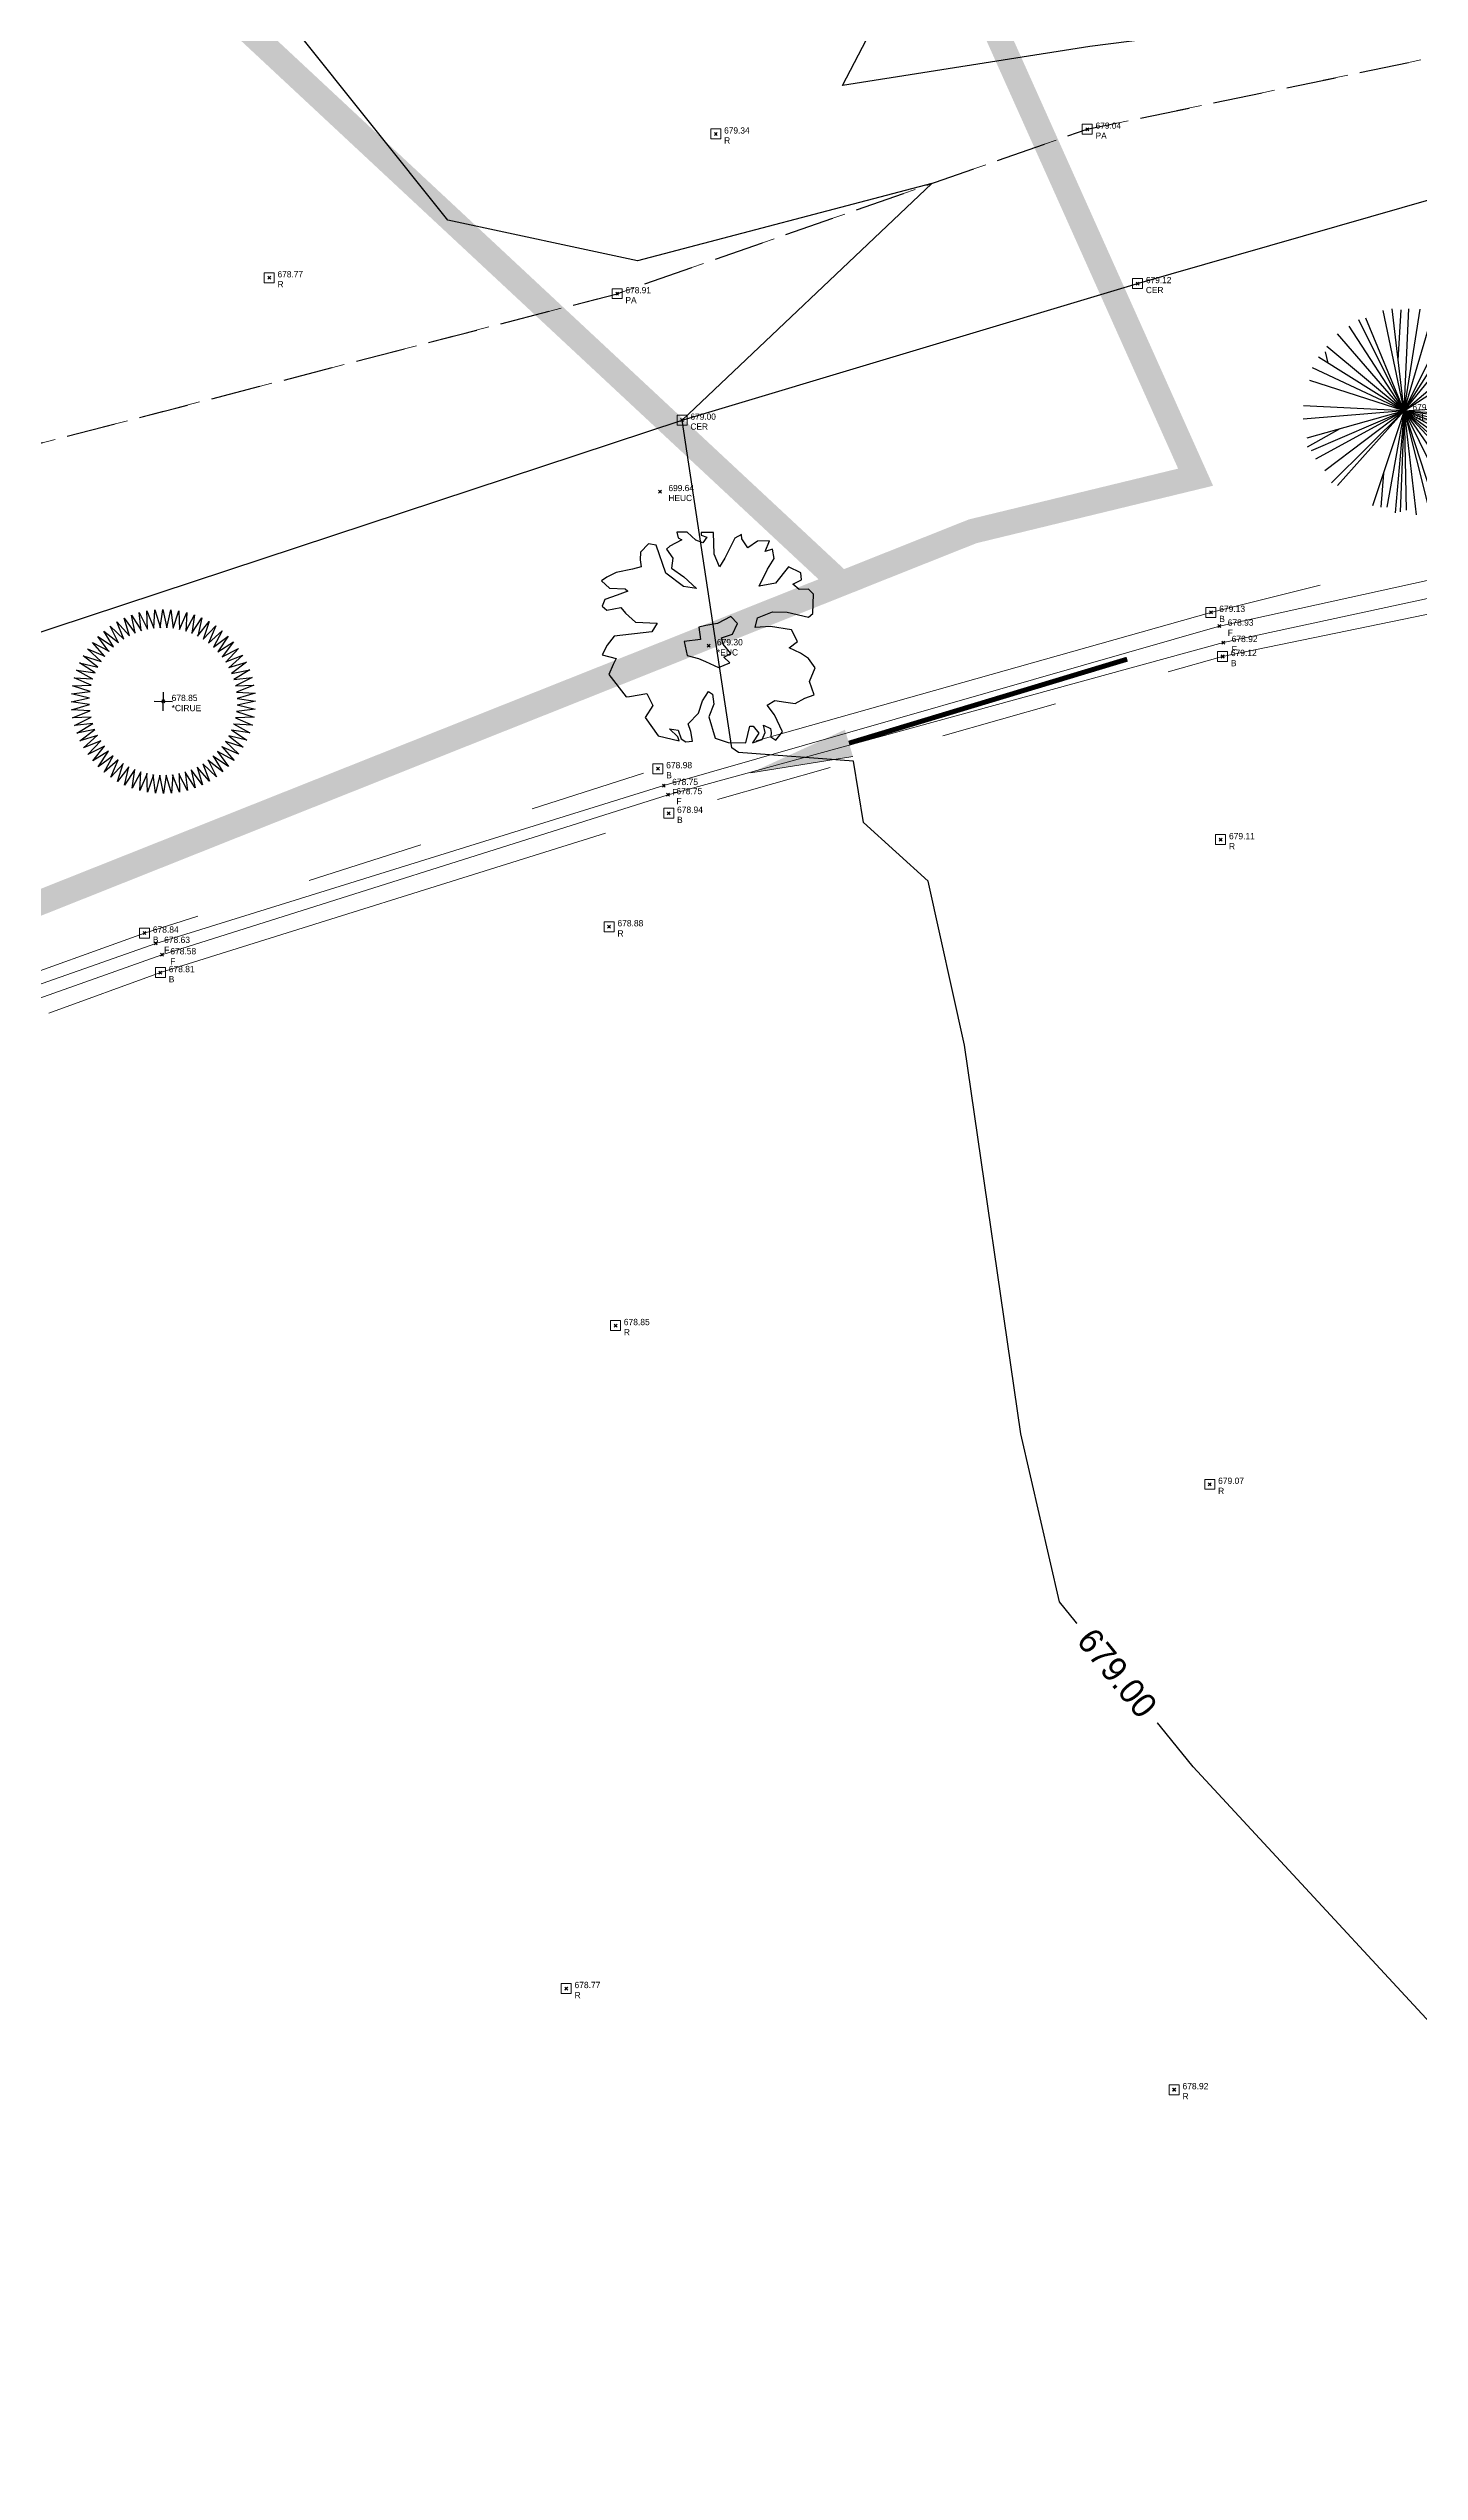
# Model space of a CAD drawing. Extents: x 350769 to 354978, y 6304672 to 6307963.
# Drawn here: x 352507.38 to 352534.91, y 6305718.19 to 6305766.86 of the extents above; entities that cross this region are included whole.
import ezdxf

# ---------------------------------------------------------------- set-up
doc = ezdxf.new("R2010")
doc.units = 0
doc.header["$PDMODE"] = 35
doc.header["$PDSIZE"] = 0.03
for name, pattern in [('CONTINUOS', [0]), ('DASHDOT', [1, 0.5, -0.25, 0, -0.25]), ('HIDDENX2', [0.75, 0.5, -0.25]), ('PHANTOM', [23.5, 11.75, -2.35, 2.35, -2.35, 2.35, -2.35])]:
    doc.linetypes.add(name, pattern=pattern)
doc.layers.get('0').update_dxf_attribs({"linetype": 'CONTINUOUS'})
doc.layers.get('Defpoints').update_dxf_attribs({"linetype": 'CONTINUOUS'})
for name, color, linetype in [('02_Geo ext_Acotamiento', 7, 'CONTINUOUS'), ('03_S2_Pav ext_Borde vereda', 7, 'CONTINUOUS'), ('1-ACOPIO', 252, 'HIDDENX2'), ('1-CANAL', 150, 'PHANTOM'), ('1-CERCO', 252, 'CERCO_LINE'), ('3-CANAL_FDO', 4, 'CONTINUOUS'), ('C-TINN', 5, 'CONTINUOUS'), ('C-TOPO-MINR', 8, 'CONTINUOUS'), ('V-NODE DIC 2005', 4, 'CONTINUOUS'), ('V-NODE-TEXT DIC 2005', 2, 'CONTINUOUS'), ('V-NODE-TEXT DIC 2012', 31, 'CONTINUOUS'), ('Z-ALAM', 253, 'CONTINUOUS'), ('Z-CIRUE', 253, 'CONTINUOUS'), ('Z-EUC', 253, 'CONTINUOUS')]:
    doc.layers.add(name, color=color, linetype=linetype)
doc.layers.add('0_ASD_LINEA OFICIAL', color=253, linetype='DASHDOT', lineweight=20)
doc.layers.add('0_ASD_TOPOGRAFIA_ELEMENTOS', color=9, linetype='CONTINUOS', lineweight=5, true_color=0xbdbdbd)
doc.styles.add('ROMANS', font='romans.shx', dxfattribs={"width": 0.65})
doc.linetypes.add('CERCO_LINE', pattern='A,0.5,-0.2,[" X ",STANDARD,S=0.1,R=0,X=-0.1,Y=-0.05],-0.25', length=0.95)
doc.dimstyles.new('Principal', dxfattribs={"dimscale": 0, "dimtxt": 2, "dimasz": 2, "dimexe": 1, "dimexo": 1, "dimtad": 1, "dimrnd": 0.05, "dimzin": 1, "dimtxsty": 'ROMANS', "dimcen": 2.5, "dimclrt": 2, "dimaunit": 2, "dimadec": 0, "dimazin": 0, "dimtfac": 1, "dimtmove": 0, "dimatfit": 3, "dimfxl": 1, "dimfxlon": 1, "dimarcsym": 0})

# ---------------------------------------------------------------- blocks, each defined once
blk = doc.blocks.new('ALAM')
at = {"layer": 'Z-ALAM'}
for p, q in [((0, 0), (-0.452, 2.009)), ((0, 0), (-0.271, 2.046)), ((-0.134, 1.015), (-0.089, 2.026)), ((0, 0), (0.062, 2.046)), ((0, 0), (0.289, 2.046)), ((0, 0), (0.545, 1.954)), ((0, 0), (-1.358, 1.521)), ((0, 0), (-1.131, 1.682)), ((0, 0), (-0.935, 1.81)), ((0, 0), (-0.799, 1.845)), ((0, 0), (0.877, 1.828)), ((0, 0), (1.073, 1.736)), ((0, 0), (1.254, 1.593)), ((0.856, 0.747), (1.376, 1.593)), ((0, 0), (-1.734, 1.048)), ((-1.54, 0.931), (-1.599, 1.157)), ((0, 0), (-1.569, 1.266)), ((0, 0), (1.556, 1.357)), ((0, 0), (1.723, 1.157)), ((0, 0), (-1.901, 0.577)), ((-1.901, 0.577), (-1.901, 0.577)), ((0, 0), (-1.855, 0.832)), ((0, 0), (-2.021, 0.07)), ((0, 0), (-2.021, -0.2)), ((0, 0), (-1.946, -0.582)), ((0, 0), (-1.855, -0.834)), ((0, 0), (-1.765, -0.998)), ((0, 0), (-1.569, -1.233)), ((0, 0), (-1.432, -1.468)), ((0, 0), (-1.313, -1.523)), ((0, 0), (-0.603, -1.922)), ((0, 0), (-0.316, -1.941)), ((0, 0), (-0.149, -2.05)), ((0, 0), (-0.044, -2.03)), ((0, 0), (2.055, 0.161)), ((0, 0), (2.039, -0.094)), ((0, 0), (2.01, -0.22)), ((0, 0), (1.919, -0.673)), ((0, 0), (1.843, -0.963)), ((0, 0), (1.692, -1.179)), ((0, 0), (0.274, -2.085)), ((0, 0), (0.076, -1.996)), ((0, 0), (0.937, -1.813)), ((0, 0), (1.195, -1.669)), ((0, 0), (1.481, -1.542)), ((0, 0), (0.666, -1.941)), ((0, 0), (1.618, -1.434)), ((0, 0), (2.13, -0.49)), ((0, 0), (0.53, -1.959)), ((-1.283, -0.383), (-1.932, -0.763)), ((1.244, -0.866), (1.572, -1.253)), ((-0.395, -1.26), (-0.436, -1.941))]:
    blk.add_line(p, q, dxfattribs=at)
blk = doc.blocks.new('CIRUE')
at = {"linetype": 'Continuous'}
for p, q in [((-1.09, 1.495), (-0.811, 1.242)), ((-0.918, 1.166), (-1.09, 1.495)), ((-0.956, 1.584), (-0.7, 1.308)), ((-0.813, 1.241), (-0.956, 1.584)), ((-0.814, 1.661), (-0.583, 1.364)), ((-0.701, 1.307), (-0.814, 1.661)), ((-0.666, 1.726), (-0.462, 1.41)), ((-0.585, 1.363), (-0.666, 1.726)), ((-0.513, 1.777), (-0.337, 1.445)), ((-0.464, 1.409), (-0.513, 1.777)), ((-0.357, 1.815), (-0.21, 1.469)), ((-0.339, 1.444), (-0.357, 1.815)), ((-0.212, 1.468), (-0.197, 1.84)), ((-0.197, 1.84), (-0.081, 1.481)), ((-0.083, 1.481), (-0.036, 1.85)), ((-0.036, 1.85), (0.048, 1.483)), ((0.046, 1.483), (0.125, 1.846)), ((0.125, 1.846), (0.177, 1.473)), ((0.175, 1.473), (0.286, 1.828)), ((0.286, 1.828), (0.305, 1.452)), ((0.303, 1.452), (0.444, 1.796)), ((0.428, 1.42), (0.599, 1.75)), ((0.444, 1.796), (0.43, 1.42)), ((0.551, 1.378), (0.749, 1.692)), ((0.599, 1.75), (0.552, 1.377)), ((0.669, 1.324), (0.894, 1.62)), ((0.749, 1.692), (0.67, 1.324)), ((0.781, 1.261), (1.032, 1.536)), ((0.894, 1.62), (0.783, 1.26)), ((1.032, 1.536), (0.89, 1.187)), ((-1.536, 1.032), (-1.187, 0.89)), ((-1.261, 0.781), (-1.536, 1.032)), ((-1.44, 1.162), (-1.105, 0.99)), ((-1.188, 0.888), (-1.44, 1.162)), ((-1.333, 1.283), (-1.015, 1.082)), ((-1.106, 0.989), (-1.333, 1.283)), ((-1.217, 1.394), (-0.916, 1.167)), ((-1.016, 1.081), (-1.217, 1.394)), ((0.888, 1.188), (1.162, 1.44)), ((0.989, 1.106), (1.283, 1.333)), ((1.162, 1.44), (0.99, 1.105)), ((1.081, 1.016), (1.394, 1.217)), ((1.283, 1.333), (1.082, 1.015)), ((1.166, 0.918), (1.495, 1.09)), ((1.394, 1.217), (1.167, 0.916)), ((1.495, 1.09), (1.242, 0.811)), ((-1.75, 0.599), (-1.377, 0.552)), ((-1.42, 0.428), (-1.75, 0.599)), ((-1.692, 0.749), (-1.324, 0.67)), ((-1.378, 0.551), (-1.692, 0.749)), ((-1.62, 0.894), (-1.26, 0.783)), ((-1.324, 0.669), (-1.62, 0.894)), ((1.241, 0.813), (1.584, 0.956)), ((1.307, 0.701), (1.661, 0.814)), ((1.584, 0.956), (1.308, 0.7)), ((1.363, 0.585), (1.726, 0.666)), ((1.661, 0.814), (1.364, 0.583)), ((1.409, 0.464), (1.777, 0.513)), ((1.726, 0.666), (1.41, 0.462)), ((1.777, 0.513), (1.445, 0.337)), ((-1.85, -0.036), (-1.483, 0.048)), ((-1.846, 0.125), (-1.473, 0.177)), ((-1.483, 0.046), (-1.846, 0.125)), ((-1.828, 0.286), (-1.452, 0.305)), ((-1.473, 0.175), (-1.828, 0.286)), ((-1.796, 0.444), (-1.42, 0.43)), ((-1.452, 0.303), (-1.796, 0.444)), ((-0.185, 0), (0.185, 0)), ((0, -0.185), (0, 0.185)), ((1.444, 0.339), (1.815, 0.357)), ((1.468, 0.212), (1.84, 0.197)), ((1.815, 0.357), (1.469, 0.21)), ((1.84, 0.197), (1.481, 0.081)), ((1.481, 0.083), (1.85, 0.036)), ((1.85, 0.036), (1.483, -0.048)), ((-1.481, -0.083), (-1.85, -0.036)), ((-1.84, -0.197), (-1.481, -0.081)), ((-1.468, -0.212), (-1.84, -0.197)), ((-1.815, -0.357), (-1.469, -0.21)), ((-1.444, -0.339), (-1.815, -0.357)), ((-1.777, -0.513), (-1.445, -0.337)), ((-1.409, -0.464), (-1.777, -0.513)), ((-1.726, -0.666), (-1.41, -0.462)), ((1.42, -0.428), (1.75, -0.599)), ((1.796, -0.444), (1.42, -0.43)), ((1.828, -0.286), (1.452, -0.305)), ((1.452, -0.303), (1.796, -0.444)), ((1.846, -0.125), (1.473, -0.177)), ((1.473, -0.175), (1.828, -0.286)), ((1.483, -0.046), (1.846, -0.125)), ((-1.364, -0.585), (-1.726, -0.666)), ((-1.661, -0.814), (-1.364, -0.583)), ((-1.307, -0.701), (-1.661, -0.814)), ((-1.584, -0.956), (-1.308, -0.7)), ((-1.241, -0.813), (-1.584, -0.956)), ((-1.495, -1.09), (-1.242, -0.811)), ((-1.166, -0.918), (-1.495, -1.09)), ((-1.394, -1.217), (-1.167, -0.916)), ((1.536, -1.032), (1.187, -0.89)), ((1.188, -0.888), (1.44, -1.162)), ((1.62, -0.894), (1.26, -0.783)), ((1.261, -0.781), (1.536, -1.032)), ((1.324, -0.669), (1.62, -0.894)), ((1.692, -0.749), (1.324, -0.67)), ((1.75, -0.599), (1.377, -0.552)), ((1.378, -0.551), (1.692, -0.749)), ((-1.081, -1.016), (-1.394, -1.217)), ((-1.283, -1.333), (-1.082, -1.015)), ((-0.989, -1.106), (-1.283, -1.333)), ((-1.162, -1.44), (-0.99, -1.105)), ((-0.888, -1.188), (-1.162, -1.44)), ((-1.032, -1.536), (-0.89, -1.187)), ((-0.781, -1.261), (-1.032, -1.536)), ((-0.894, -1.62), (-0.783, -1.26)), ((-0.669, -1.324), (-0.894, -1.62)), ((-0.749, -1.692), (-0.67, -1.324)), ((-0.551, -1.378), (-0.749, -1.692)), ((-0.599, -1.75), (-0.552, -1.377)), ((-0.428, -1.42), (-0.599, -1.75)), ((-0.444, -1.796), (-0.43, -1.42)), ((-0.303, -1.452), (-0.444, -1.796)), ((-0.286, -1.828), (-0.305, -1.452)), ((0.513, -1.777), (0.337, -1.445)), ((0.339, -1.444), (0.357, -1.815)), ((0.666, -1.726), (0.462, -1.41)), ((0.464, -1.409), (0.513, -1.777)), ((0.814, -1.661), (0.583, -1.364)), ((0.585, -1.364), (0.666, -1.726)), ((0.956, -1.584), (0.7, -1.308)), ((0.701, -1.307), (0.814, -1.661)), ((1.09, -1.495), (0.811, -1.242)), ((0.813, -1.241), (0.956, -1.584)), ((1.217, -1.394), (0.916, -1.167)), ((0.918, -1.166), (1.09, -1.495)), ((1.333, -1.283), (1.015, -1.082)), ((1.016, -1.081), (1.217, -1.394)), ((1.44, -1.162), (1.105, -0.99)), ((1.106, -0.989), (1.333, -1.283)), ((-0.175, -1.473), (-0.286, -1.828)), ((-0.125, -1.846), (-0.177, -1.473)), ((-0.046, -1.483), (-0.125, -1.846)), ((0.036, -1.85), (-0.048, -1.483)), ((0.083, -1.481), (0.036, -1.85)), ((0.197, -1.84), (0.081, -1.481)), ((0.212, -1.468), (0.197, -1.84)), ((0.357, -1.815), (0.21, -1.469))]:
    blk.add_line(p, q, dxfattribs=at)
blk = doc.blocks.new('EUC')
at = {"layer": 'Z-EUC', "color": 9, "true_color": 0xbdbdbd}
for p, q in [((-1.24, 2.032), (-1.394, 1.859)), ((-1.087, 2.006), (-1.24, 2.032)), ((-0.885, 1.444), (-1.087, 2.006)), ((-0.812, 1.989), (-0.877, 1.929)), ((-0.57, 2.119), (-0.812, 1.989)), ((-0.675, 2.274), (-0.643, 2.162)), ((-0.466, 2.274), (-0.675, 2.274)), ((-0.643, 2.162), (-0.57, 2.119)), ((-0.288, 2.119), (-0.466, 2.274)), ((-0.151, 2.067), (-0.288, 2.119)), ((0.059, 2.274), (-0.183, 2.274)), ((-0.183, 2.274), (-0.183, 2.223)), ((-0.183, 2.223), (-0.07, 2.179)), ((-0.07, 2.179), (-0.151, 2.067)), ((0.083, 1.842), (0.059, 2.274)), ((0.495, 2.171), (0.301, 1.764)), ((0.624, 2.248), (0.495, 2.171)), ((0.632, 2.162), (0.624, 2.248)), ((0.753, 1.98), (0.632, 2.162)), ((0.947, 2.119), (0.753, 1.98)), ((1.189, 2.127), (0.947, 2.119)), ((1.108, 1.911), (1.189, 2.127)), ((1.253, 1.963), (1.108, 1.911)), ((1.286, 1.773), (1.253, 1.963)), ((-1.555, 1.514), (-1.878, 1.444)), ((-1.377, 1.566), (-1.555, 1.514)), ((-1.394, 1.859), (-1.402, 1.704)), ((-1.402, 1.704), (-1.377, 1.566)), ((-0.877, 1.929), (-0.748, 1.747)), ((-0.748, 1.747), (-0.772, 1.548)), ((-0.772, 1.548), (-0.522, 1.375)), ((0.196, 1.591), (0.083, 1.842)), ((0.301, 1.764), (0.196, 1.591)), ((0.995, 1.211), (1.156, 1.557)), ((1.156, 1.557), (1.286, 1.773)), ((1.576, 1.609), (1.326, 1.28)), ((1.826, 1.496), (1.576, 1.609)), ((1.842, 1.358), (1.826, 1.496)), ((-2.063, 1.349), (-2.168, 1.271)), ((-2.168, 1.271), (-2.007, 1.125)), ((-1.853, 0.986), (-2.095, 0.9)), ((-1.878, 1.444), (-2.063, 1.349)), ((-2.007, 1.125), (-1.692, 1.116)), ((-1.636, 1.073), (-1.853, 0.986)), ((-1.692, 1.116), (-1.636, 1.073)), ((-0.522, 1.185), (-0.885, 1.444)), ((-0.522, 1.375), (-0.264, 1.15)), ((-0.264, 1.15), (-0.522, 1.185)), ((1.326, 1.28), (0.995, 1.211)), ((1.673, 1.263), (1.842, 1.358)), ((1.802, 1.159), (1.673, 1.263)), ((1.988, 1.168), (1.802, 1.159)), ((2.092, 1.073), (1.988, 1.168)), ((2.084, 0.683), (2.092, 1.073)), ((-2.095, 0.9), (-2.152, 0.761)), ((-2.152, 0.761), (-2.055, 0.683)), ((-2.055, 0.683), (-1.773, 0.744)), ((-1.773, 0.744), (-1.676, 0.632)), ((-1.676, 0.632), (-1.474, 0.45)), ((0.438, 0.597), (0.172, 0.45)), ((0.575, 0.459), (0.438, 0.597)), ((0.93, 0.381), (0.971, 0.58)), ((0.971, 0.58), (1.269, 0.701)), ((1.269, 0.701), (1.568, 0.701)), ((1.568, 0.701), (1.996, 0.606)), ((1.996, 0.606), (2.084, 0.683)), ((-1.902, 0.165), (-2.039, -0.017)), ((-1.143, 0.26), (-1.902, 0.165)), ((-1.474, 0.45), (-1.038, 0.441)), ((-1.038, 0.441), (-1.143, 0.26)), ((-0.167, 0.122), (-0.49, 0.078)), ((-0.49, 0.078), (-0.425, -0.198)), ((-0.062, 0.407), (-0.199, 0.372)), ((-0.199, 0.372), (-0.167, 0.122)), ((0.172, 0.45), (-0.062, 0.407)), ((0.253, 0.165), (0.479, 0.243)), ((0.293, 0.035), (0.253, 0.165)), ((0.446, -0.146), (0.293, 0.035)), ((0.479, 0.243), (0.575, 0.459)), ((1.237, 0.407), (0.93, 0.381)), ((1.657, 0.346), (1.237, 0.407)), ((1.616, -0.017), (1.786, 0.113)), ((1.786, 0.113), (1.657, 0.346)), ((-2.039, -0.017), (-2.136, -0.216)), ((-2.136, -0.216), (-1.853, -0.285)), ((-1.91, -0.406), (-1.991, -0.605)), ((-1.853, -0.285), (-1.91, -0.406)), ((-0.425, -0.198), (-0.199, -0.259)), ((-0.199, -0.259), (-0.054, -0.319)), ((-0.054, -0.319), (0.204, -0.432)), ((0.204, -0.432), (0.43, -0.337)), ((0.309, -0.224), (0.446, -0.146)), ((0.43, -0.337), (0.309, -0.224)), ((1.85, -0.121), (1.616, -0.017)), ((2.012, -0.224), (1.85, -0.121)), ((2.149, -0.406), (2.012, -0.224)), ((2.036, -0.683), (2.149, -0.406)), ((-1.991, -0.605), (-1.636, -1.054)), ((-0.102, -1.106), (0.011, -0.916)), ((0.011, -0.916), (0.091, -0.968)), ((0.091, -0.968), (0.124, -1.167)), ((1.947, -1.02), (2.133, -0.95)), ((2.133, -0.95), (2.036, -0.683)), ((-1.636, -1.054), (-1.571, -1.046)), ((-1.571, -1.046), (-1.224, -0.976)), ((-1.103, -1.218), (-1.248, -1.461)), ((-1.224, -0.976), (-1.103, -1.218)), ((-0.385, -1.573), (-0.183, -1.357)), ((-0.183, -1.357), (-0.102, -1.106)), ((0.124, -1.167), (0.027, -1.426)), ((0.027, -1.426), (0.164, -1.85)), ((1.197, -1.175), (1.35, -1.08)), ((1.342, -1.366), (1.197, -1.175)), ((1.511, -1.703), (1.342, -1.366)), ((1.35, -1.08), (1.568, -1.106)), ((1.568, -1.106), (1.754, -1.132)), ((1.754, -1.132), (1.947, -1.02)), ((-1.248, -1.461), (-0.982, -1.824)), ((-0.982, -1.824), (-0.562, -1.919)), ((-0.586, -1.841), (-0.756, -1.677)), ((-0.756, -1.677), (-0.586, -1.703)), ((-0.586, -1.703), (-0.522, -1.876)), ((-0.562, -1.919), (-0.586, -1.841)), ((-0.522, -1.876), (-0.425, -1.936)), ((-0.425, -1.936), (-0.296, -1.919)), ((-0.328, -1.729), (-0.385, -1.573)), ((-0.296, -1.919), (-0.328, -1.729)), ((0.164, -1.85), (0.422, -1.936)), ((0.422, -1.936), (0.777, -1.936)), ((0.777, -1.936), (0.85, -1.599)), ((0.85, -1.599), (0.922, -1.599)), ((1.035, -1.737), (0.914, -1.936)), ((0.914, -1.936), (1.108, -1.867)), ((0.922, -1.599), (1.035, -1.737)), ((1.108, -1.867), (1.165, -1.72)), ((1.165, -1.72), (1.124, -1.573)), ((1.124, -1.573), (1.269, -1.642)), ((1.269, -1.642), (1.286, -1.72)), ((1.286, -1.72), (1.278, -1.806)), ((1.278, -1.806), (1.382, -1.876)), ((1.382, -1.876), (1.511, -1.703))]:
    blk.add_line(p, q, dxfattribs=at)
blk = doc.blocks.new('*D1236')
at = {"layer": '02_Geo ext_Acotamiento', "color": 0, "lineweight": -2, "transparency": 16777216}
blk.add_line((352474.045, 6305972.496), (352473.119, 6305978.179), dxfattribs=at)
at = {"layer": '02_Geo ext_Acotamiento', "color": 0, "transparency": 16777216}
blk.add_solid([(352473.283, 6305978.206), (352472.954, 6305978.153), (352472.958, 6305979.166)], dxfattribs=at)
at = {"layer": 'Defpoints', "color": 0, "transparency": 16777216}
for p in [(352472.958, 6305979.166), (352596.042, 6305224.025)]:
    blk.add_point(p, dxfattribs=at)
at = {"layer": '02_Geo ext_Acotamiento', "color": 2, "transparency": 16777216, "insert": (352474.582, 6305974.845), "char_height": 1, "attachment_point": 5, "rotation": 279.2575, "style": 'ROMANS'}
blk.add_mtext('R765,10', dxfattribs=at)
blk = doc.blocks.new('A$C27410629')
at = {"layer": '0_ASD_LINEA OFICIAL', "ltscale": 8, "const_width": 0.5}
blk.add_lwpolyline([(329.815, 1226.935), (341.22, 1148.869), (238.195, 1105.634), (291.49, 983.299), (321.978, 995.446), (326.454, 996.533), (296.029, 1064.505), (308.046, 1069.695), (363.611, 1093.689), (361.431, 1107.626), (353.439, 1158.713), (341.91, 1227.807, -0.046618), (405.464, 1246.359), (405.095, 1249.329)], format="xyb", dxfattribs=at)
blk = doc.blocks.new('*U1327')
at = {"color": 0, "linetype": 'ByBlock', "lineweight": -2, "transparency": 16777216}
blk.add_point((0, 0), dxfattribs=at)
blk = doc.blocks.new('*U4068', base_point=(352509.359, 6305749.015))
at = {"layer": 'V-NODE-TEXT DIC 2005', "linetype": 'ByBlock', "char_height": 0.127}
for s, insert, attachment_point in [('678.84', (352509.526, 6305749.086), 4), ('B', (352509.526, 6305748.947), 1)]:
    blk.add_mtext(s, dxfattribs=dict(at, insert=insert, attachment_point=attachment_point))
blk = doc.blocks.new('*U4069', base_point=(352509.359, 6305749.015))
at = {"layer": 'V-NODE-TEXT DIC 2005', "color": 2, "lineweight": -2}
blk.add_blockref('*U4068', (352509.359, 6305749.015), dxfattribs=at)
blk = doc.blocks.new('*U4060', base_point=(352509.679, 6305748.222))
at = {"layer": 'V-NODE-TEXT DIC 2005', "linetype": 'ByBlock', "char_height": 0.127}
for s, insert, attachment_point in [('678.81', (352509.846, 6305748.293), 4), ('B', (352509.846, 6305748.154), 1)]:
    blk.add_mtext(s, dxfattribs=dict(at, insert=insert, attachment_point=attachment_point))
blk = doc.blocks.new('*U4061', base_point=(352509.679, 6305748.222))
at = {"layer": 'V-NODE-TEXT DIC 2005', "color": 2, "lineweight": -2}
blk.add_blockref('*U4060', (352509.679, 6305748.222), dxfattribs=at)
blk = doc.blocks.new('*U4056', base_point=(352519.667, 6305752.319))
at = {"layer": 'V-NODE-TEXT DIC 2005', "linetype": 'ByBlock', "char_height": 0.127}
for s, insert, attachment_point in [('678.98', (352519.834, 6305752.39), 4), ('B', (352519.834, 6305752.251), 1)]:
    blk.add_mtext(s, dxfattribs=dict(at, insert=insert, attachment_point=attachment_point))
blk = doc.blocks.new('*U4057', base_point=(352519.667, 6305752.319))
at = {"layer": 'V-NODE-TEXT DIC 2005', "color": 2, "lineweight": -2}
blk.add_blockref('*U4056', (352519.667, 6305752.319), dxfattribs=at)
blk = doc.blocks.new('*U4054', base_point=(352519.884, 6305751.423))
at = {"layer": 'V-NODE-TEXT DIC 2005', "linetype": 'ByBlock', "char_height": 0.127}
for s, insert, attachment_point in [('678.94', (352520.051, 6305751.494), 4), ('B', (352520.051, 6305751.355), 1)]:
    blk.add_mtext(s, dxfattribs=dict(at, insert=insert, attachment_point=attachment_point))
blk = doc.blocks.new('*U4055', base_point=(352519.884, 6305751.423))
at = {"layer": 'V-NODE-TEXT DIC 2005', "color": 2, "lineweight": -2}
blk.add_blockref('*U4054', (352519.884, 6305751.423), dxfattribs=at)
blk = doc.blocks.new('*U4036', base_point=(352530.77, 6305755.459))
at = {"layer": 'V-NODE-TEXT DIC 2005', "linetype": 'ByBlock', "char_height": 0.127}
for s, insert, attachment_point in [('679.13', (352530.937, 6305755.53), 4), ('B', (352530.937, 6305755.391), 1)]:
    blk.add_mtext(s, dxfattribs=dict(at, insert=insert, attachment_point=attachment_point))
blk = doc.blocks.new('*U4037', base_point=(352530.77, 6305755.459))
at = {"layer": 'V-NODE-TEXT DIC 2005', "color": 2, "lineweight": -2}
blk.add_blockref('*U4036', (352530.77, 6305755.459), dxfattribs=at)
blk = doc.blocks.new('*U4034', base_point=(352531.003, 6305754.573))
at = {"layer": 'V-NODE-TEXT DIC 2005', "linetype": 'ByBlock', "char_height": 0.127}
for s, insert, attachment_point in [('679.12', (352531.17, 6305754.644), 4), ('B', (352531.17, 6305754.505), 1)]:
    blk.add_mtext(s, dxfattribs=dict(at, insert=insert, attachment_point=attachment_point))
blk = doc.blocks.new('*U4035', base_point=(352531.003, 6305754.573))
at = {"layer": 'V-NODE-TEXT DIC 2005', "color": 2, "lineweight": -2}
blk.add_blockref('*U4034', (352531.003, 6305754.573), dxfattribs=at)
blk = doc.blocks.new('*U3816', base_point=(352530.94, 6305755.183))
at = {"layer": 'V-NODE-TEXT DIC 2005', "linetype": 'ByBlock', "char_height": 0.127}
for s, insert, attachment_point in [('678.93', (352531.107, 6305755.254), 4), ('F', (352531.107, 6305755.115), 1)]:
    blk.add_mtext(s, dxfattribs=dict(at, insert=insert, attachment_point=attachment_point))
blk = doc.blocks.new('*U3817', base_point=(352530.94, 6305755.183))
at = {"layer": 'V-NODE-TEXT DIC 2005', "color": 2, "lineweight": -2}
blk.add_blockref('*U3816', (352530.94, 6305755.183), dxfattribs=at)
blk = doc.blocks.new('*U3814', base_point=(352531.02, 6305754.854))
at = {"layer": 'V-NODE-TEXT DIC 2005', "linetype": 'ByBlock', "char_height": 0.127}
for s, insert, attachment_point in [('678.92', (352531.187, 6305754.925), 4), ('F', (352531.187, 6305754.786), 1)]:
    blk.add_mtext(s, dxfattribs=dict(at, insert=insert, attachment_point=attachment_point))
blk = doc.blocks.new('*U3815', base_point=(352531.02, 6305754.854))
at = {"layer": 'V-NODE-TEXT DIC 2005', "color": 2, "lineweight": -2}
blk.add_blockref('*U3814', (352531.02, 6305754.854), dxfattribs=at)
blk = doc.blocks.new('*U3802', base_point=(352519.786, 6305751.981))
at = {"layer": 'V-NODE-TEXT DIC 2005', "linetype": 'ByBlock', "char_height": 0.127}
for s, insert, attachment_point in [('678.75', (352519.953, 6305752.052), 4), ('F', (352519.953, 6305751.913), 1)]:
    blk.add_mtext(s, dxfattribs=dict(at, insert=insert, attachment_point=attachment_point))
blk = doc.blocks.new('*U3803', base_point=(352519.786, 6305751.981))
at = {"layer": 'V-NODE-TEXT DIC 2005', "color": 2, "lineweight": -2}
blk.add_blockref('*U3802', (352519.786, 6305751.981), dxfattribs=at)
blk = doc.blocks.new('*U3782', base_point=(352519.871, 6305751.797))
at = {"layer": 'V-NODE-TEXT DIC 2005', "linetype": 'ByBlock', "char_height": 0.127}
for s, insert, attachment_point in [('678.75', (352520.038, 6305751.868), 4), ('F', (352520.038, 6305751.729), 1)]:
    blk.add_mtext(s, dxfattribs=dict(at, insert=insert, attachment_point=attachment_point))
blk = doc.blocks.new('*U3783', base_point=(352519.871, 6305751.797))
at = {"layer": 'V-NODE-TEXT DIC 2005', "color": 2, "lineweight": -2}
blk.add_blockref('*U3782', (352519.871, 6305751.797), dxfattribs=at)
blk = doc.blocks.new('*U3772', base_point=(352509.586, 6305748.809))
at = {"layer": 'V-NODE-TEXT DIC 2005', "linetype": 'ByBlock', "char_height": 0.127}
for s, insert, attachment_point in [('678.63', (352509.753, 6305748.88), 4), ('F', (352509.753, 6305748.741), 1)]:
    blk.add_mtext(s, dxfattribs=dict(at, insert=insert, attachment_point=attachment_point))
blk = doc.blocks.new('*U3773', base_point=(352509.586, 6305748.809))
at = {"layer": 'V-NODE-TEXT DIC 2005', "color": 2, "lineweight": -2}
blk.add_blockref('*U3772', (352509.586, 6305748.809), dxfattribs=at)
blk = doc.blocks.new('*U3770', base_point=(352509.71, 6305748.58))
at = {"layer": 'V-NODE-TEXT DIC 2005', "linetype": 'ByBlock', "char_height": 0.127}
for s, insert, attachment_point in [('678.58', (352509.877, 6305748.651), 4), ('F', (352509.877, 6305748.512), 1)]:
    blk.add_mtext(s, dxfattribs=dict(at, insert=insert, attachment_point=attachment_point))
blk = doc.blocks.new('*U3771', base_point=(352509.71, 6305748.58))
at = {"layer": 'V-NODE-TEXT DIC 2005', "color": 2, "lineweight": -2}
blk.add_blockref('*U3770', (352509.71, 6305748.58), dxfattribs=at)
blk = doc.blocks.new('*U3142', base_point=(352517.827, 6305727.817))
at = {"layer": 'V-NODE-TEXT DIC 2005', "linetype": 'ByBlock', "char_height": 0.127}
for s, insert, attachment_point in [('678.77', (352517.994, 6305727.888), 4), ('R', (352517.994, 6305727.749), 1)]:
    blk.add_mtext(s, dxfattribs=dict(at, insert=insert, attachment_point=attachment_point))
blk = doc.blocks.new('*U3143', base_point=(352517.827, 6305727.817))
at = {"layer": 'V-NODE-TEXT DIC 2005', "color": 2, "lineweight": -2}
blk.add_blockref('*U3142', (352517.827, 6305727.817), dxfattribs=at)
blk = doc.blocks.new('*U3134', base_point=(352518.817, 6305741.133))
at = {"layer": 'V-NODE-TEXT DIC 2005', "linetype": 'ByBlock', "char_height": 0.127}
for s, insert, attachment_point in [('678.85', (352518.984, 6305741.204), 4), ('R', (352518.984, 6305741.065), 1)]:
    blk.add_mtext(s, dxfattribs=dict(at, insert=insert, attachment_point=attachment_point))
blk = doc.blocks.new('*U3135', base_point=(352518.817, 6305741.133))
at = {"layer": 'V-NODE-TEXT DIC 2005', "color": 2, "lineweight": -2}
blk.add_blockref('*U3134', (352518.817, 6305741.133), dxfattribs=at)
blk = doc.blocks.new('*U3108', base_point=(352518.688, 6305749.143))
at = {"layer": 'V-NODE-TEXT DIC 2005', "linetype": 'ByBlock', "char_height": 0.127}
for s, insert, attachment_point in [('678.88', (352518.855, 6305749.214), 4), ('R', (352518.855, 6305749.075), 1)]:
    blk.add_mtext(s, dxfattribs=dict(at, insert=insert, attachment_point=attachment_point))
blk = doc.blocks.new('*U3109', base_point=(352518.688, 6305749.143))
at = {"layer": 'V-NODE-TEXT DIC 2005', "color": 2, "lineweight": -2}
blk.add_blockref('*U3108', (352518.688, 6305749.143), dxfattribs=at)
blk = doc.blocks.new('*U3036', base_point=(352530.966, 6305750.894))
at = {"layer": 'V-NODE-TEXT DIC 2005', "linetype": 'ByBlock', "char_height": 0.127}
for s, insert, attachment_point in [('679.11', (352531.133, 6305750.965), 4), ('R', (352531.133, 6305750.826), 1)]:
    blk.add_mtext(s, dxfattribs=dict(at, insert=insert, attachment_point=attachment_point))
blk = doc.blocks.new('*U3037', base_point=(352530.966, 6305750.894))
at = {"layer": 'V-NODE-TEXT DIC 2005', "color": 2, "lineweight": -2}
blk.add_blockref('*U3036', (352530.966, 6305750.894), dxfattribs=at)
blk = doc.blocks.new('*U2988', base_point=(352530.749, 6305737.945))
at = {"layer": 'V-NODE-TEXT DIC 2005', "linetype": 'ByBlock', "char_height": 0.127}
for s, insert, attachment_point in [('679.07', (352530.916, 6305738.016), 4), ('R', (352530.916, 6305737.877), 1)]:
    blk.add_mtext(s, dxfattribs=dict(at, insert=insert, attachment_point=attachment_point))
blk = doc.blocks.new('*U2989', base_point=(352530.749, 6305737.945))
at = {"layer": 'V-NODE-TEXT DIC 2005', "color": 2, "lineweight": -2}
blk.add_blockref('*U2988', (352530.749, 6305737.945), dxfattribs=at)
blk = doc.blocks.new('*U2984', base_point=(352530.034, 6305725.786))
at = {"layer": 'V-NODE-TEXT DIC 2005', "linetype": 'ByBlock', "char_height": 0.127}
for s, insert, attachment_point in [('678.92', (352530.201, 6305725.857), 4), ('R', (352530.201, 6305725.718), 1)]:
    blk.add_mtext(s, dxfattribs=dict(at, insert=insert, attachment_point=attachment_point))
blk = doc.blocks.new('*U2985', base_point=(352530.034, 6305725.786))
at = {"layer": 'V-NODE-TEXT DIC 2005', "color": 2, "lineweight": -2}
blk.add_blockref('*U2984', (352530.034, 6305725.786), dxfattribs=at)
blk = doc.blocks.new('*U1688', base_point=(352534.648, 6305759.509))
at = {"layer": 'V-NODE-TEXT DIC 2005', "linetype": 'ByBlock', "char_height": 0.127}
for s, insert, attachment_point in [('679.31', (352534.815, 6305759.58), 4), ('*ALAM', (352534.815, 6305759.441), 1)]:
    blk.add_mtext(s, dxfattribs=dict(at, insert=insert, attachment_point=attachment_point))
blk = doc.blocks.new('*U1689', base_point=(352534.648, 6305759.509))
at = {"layer": 'V-NODE-TEXT DIC 2005', "color": 2, "lineweight": -2}
blk.add_blockref('*U1688', (352534.648, 6305759.509), dxfattribs=at)
blk = doc.blocks.new('*U1568', base_point=(352509.737, 6305753.668))
at = {"layer": 'V-NODE-TEXT DIC 2005', "linetype": 'ByBlock', "char_height": 0.127}
for s, insert, attachment_point in [('678.85', (352509.904, 6305753.739), 4), ('*CIRUE', (352509.904, 6305753.6), 1)]:
    blk.add_mtext(s, dxfattribs=dict(at, insert=insert, attachment_point=attachment_point))
blk = doc.blocks.new('*U1569', base_point=(352509.737, 6305753.668))
at = {"layer": 'V-NODE-TEXT DIC 2005', "color": 2, "lineweight": -2}
blk.add_blockref('*U1568', (352509.737, 6305753.668), dxfattribs=at)
blk = doc.blocks.new('*U1504', base_point=(352520.685, 6305754.787))
at = {"layer": 'V-NODE-TEXT DIC 2005', "linetype": 'ByBlock', "char_height": 0.127}
for s, insert, attachment_point in [('*EUC', (352520.852, 6305754.719), 1), ('679.30', (352520.852, 6305754.858), 4)]:
    blk.add_mtext(s, dxfattribs=dict(at, insert=insert, attachment_point=attachment_point))
blk = doc.blocks.new('*U1505', base_point=(352520.685, 6305754.787))
at = {"layer": 'V-NODE-TEXT DIC 2005', "color": 2, "lineweight": -2}
blk.add_blockref('*U1504', (352520.685, 6305754.787), dxfattribs=at)
blk = doc.blocks.new('TOPOGRAFIA')
at = {"layer": '1-CANAL', "lineweight": 0, "true_color": 0xbdbdbd}
blk.add_hatch(color=9, dxfattribs=at).paths.add_polyline_path([(390523.374, 6302753.174), (390521.489, 6302752.31), (390523.537, 6302752.635)])
at = {"layer": '0_ASD_LINEA OFICIAL', "ltscale": 8, "const_width": 0.5}
blk.add_lwpolyline([(390427.742, 6302814.067), (390462.175, 6302752.282), (390383.071, 6302730.605), (390309.799, 6302723.349), (390311.369, 6302703.307), (390386.745, 6302710.871), (390472.116, 6302734.448), (390495.667, 6302745.108), (390523.305, 6302756.109), (390473.799, 6302802.291, -0.151019), (390428.285, 6302881.719), (390391.708, 6302986.357, -0.035367), (390370.183, 6302995.884, 0.28109), (390309.679, 6302995.976), (390362.106, 6302925.874), (390362.105, 6302925.873), (390363.124, 6302924.511, -0.033436), (390384.93, 6302890.884), (390427.742, 6302814.067)], format="xyb", dxfattribs=at)
blk.add_lwpolyline([(390427.742, 6302814.067), (390462.175, 6302752.282), (390383.071, 6302730.605), (390309.799, 6302723.349), (390311.369, 6302703.307), (390386.745, 6302710.871), (390472.116, 6302734.448), (390495.667, 6302745.108), (390523.305, 6302756.109), (390473.799, 6302802.291, -0.151019), (390428.285, 6302881.719), (390391.708, 6302986.357, -0.035367), (390370.183, 6302995.884, 0.28109), (390309.679, 6302995.976), (390362.106, 6302925.874), (390362.105, 6302925.873), (390363.124, 6302924.511, -0.033436), (390384.93, 6302890.884), (390427.742, 6302814.067)], format="xyb", dxfattribs=at)
at = {"layer": '1-ACOPIO', "color": 9, "lineweight": 0, "true_color": 0xbdbdbd, "flags": 128}
blk.add_lwpolyline([(390450.751, 6302737.575), (390457.975, 6302739.524), (390466.583, 6302745.938), (390475.916, 6302748.357), (390482.482, 6302751.029), (390493.443, 6302754.061), (390504.449, 6302758.21), (390518.802, 6302761.933), (390528.241, 6302765.237), (390538.24, 6302767.313), (390547.496, 6302771.467), (390557.026, 6302771.731), (390565.171, 6302774.52), (390575.3, 6302776.573), (390575.671, 6302780.638), (390576.652, 6302789.475), (390577.88, 6302797.391), (390578.714, 6302806.375), (390575.487, 6302808.178), (390564.134, 6302804.882), (390554.108, 6302802.536), (390542.576, 6302798.093), (390531.509, 6302794.931), (390522.924, 6302790.812), (390510.912, 6302785.835), (390501.748, 6302784.339), (390491.437, 6302782.799), (390482.025, 6302780.215), (390472.323, 6302776.973), (390464.136, 6302774.411), (390457.401, 6302772.041), (390450.072, 6302782.659), (390447.321, 6302788.646), (390448.914, 6302796.064), (390448.942, 6302806.548), (390444.507, 6302814.271), (390438.054, 6302819.282)], dxfattribs=at)
at = {"layer": '1-CANAL', "color": 9, "lineweight": 0, "true_color": 0xbdbdbd, "flags": 128}
for points in [[(390567.787, 6302629.727), (390568.793, 6302640.353), (390569.503, 6302651.739), (390570.033, 6302661.873), (390570.34, 6302672.528), (390570.92, 6302683.642), (390571.385, 6302692.94), (390572.206, 6302702.09), (390572.491, 6302712.168), (390573.178, 6302721.782), (390573.739, 6302732.321), (390574.43, 6302741.485), (390575.232, 6302752.552), (390575.303, 6302758.186), (390573.072, 6302758.741), (390565.731, 6302762.63), (390558.774, 6302762.052), (390549.097, 6302759.46), (390540.056, 6302756.523), (390530.957, 6302754.646), (390519.837, 6302751.496), (390509.631, 6302748.296), (390499.766, 6302744.712), (390490.284, 6302741.391), (390477.589, 6302736.731), (390469.698, 6302733.787), (390460.923, 6302731.042), (390452.374, 6302728.107), (390438.311, 6302722.869), (390431.422, 6302718.409), (390419.91, 6302710.977), (390412.117, 6302707.007), (390402.106, 6302701.336), (390395.117, 6302696.907), (390381.316, 6302693.365), (390369.866, 6302691.898), (390358.977, 6302690.522), (390351.003, 6302689.869), (390338.841, 6302688.974), (390330.387, 6302688.811), (390318.293, 6302688.652), (390310.613, 6302688.12), (390310.097, 6302689.409), (390318.134, 6302689.995), (390330.169, 6302689.859), (390338.592, 6302690.268), (390350.911, 6302691.365), (390358.441, 6302692.052), (390369.602, 6302693.031), (390381.494, 6302694.408), (390394.454, 6302697.809), (390401.441, 6302702.027), (390411.517, 6302708.091), (390419.432, 6302711.748), (390430.822, 6302719.202), (390437.823, 6302723.766), (390451.878, 6302729.106), (390460.597, 6302731.881), (390469.278, 6302734.632), (390477.218, 6302737.629), (390489.928, 6302742.229), (390499.382, 6302745.508), (390509.312, 6302749.089), (390519.62, 6302752.392), (390530.723, 6302755.531), (390539.654, 6302757.751), (390548.71, 6302760.578), (390558.851, 6302763.211), (390565.636, 6302763.686), (390573.601, 6302759.59), (390575.339, 6302759.411), (390576.082, 6302766.593), (390577.196, 6302775.886), (390577.943, 6302782.884), (390578.269, 6302790.104), (390579.967, 6302802.039), (390581.351, 6302810.063)], [(390521.489, 6302752.31), (390523.537, 6302752.635)]]:
    blk.add_lwpolyline(points, dxfattribs=at)
at = {"layer": '1-CANAL', "color": 9, "lineweight": 0, "true_color": 0xbdbdbd, "const_width": 0.1, "flags": 128}
blk.add_lwpolyline([(390529.042, 6302754.592), (390523.456, 6302752.904)], dxfattribs=at)
at = {"layer": '1-CERCO', "color": 9, "lineweight": 0, "true_color": 0xbdbdbd, "flags": 128}
for points in [[(390529.251, 6302762.136), (390539.249, 6302765.012)], [(390520.106, 6302759.393), (390529.251, 6302762.136)], [(390494.846, 6302751.051), (390520.106, 6302759.393)]]:
    blk.add_lwpolyline(points, dxfattribs=at)
at = {"layer": '3-CANAL_FDO', "color": 9, "lineweight": 0, "true_color": 0xbdbdbd}
for points in [[(390310.469, 6302688.649), (390318.522, 6302688.996), (390330.174, 6302689.125), (390338.64, 6302689.578), (390350.896, 6302690.257), (390358.72, 6302691.136), (390369.871, 6302692.128), (390381.817, 6302693.844), (390394.873, 6302697.124), (390401.907, 6302701.675), (390411.835, 6302707.347), (390419.866, 6302711.153), (390431.217, 6302718.73), (390438.253, 6302723.075), (390452.2, 6302728.334), (390460.878, 6302731.292), (390469.538, 6302734.018), (390477.452, 6302736.983), (390490.288, 6302741.591), (390499.55, 6302745.064), (390509.663, 6302748.654), (390519.824, 6302751.87), (390530.973, 6302754.926), (390540.132, 6302756.904)], [(390539.967, 6302757.247), (390530.893, 6302755.256), (390519.738, 6302752.054), (390509.538, 6302748.883), (390499.452, 6302745.33), (390490.052, 6302742.018), (390477.389, 6302737.286), (390469.459, 6302734.356), (390460.822, 6302731.603), (390452.099, 6302728.78), (390438.105, 6302723.585), (390431.006, 6302718.998), (390419.709, 6302711.486), (390411.588, 6302707.706), (390401.653, 6302701.807), (390394.656, 6302697.507), (390381.626, 6302694.051), (390369.775, 6302692.606), (390358.754, 6302691.538), (390350.797, 6302690.927), (390338.654, 6302689.841), (390330.154, 6302689.686), (390318.275, 6302689.534), (390310.503, 6302689.006)]]:
    blk.add_lwpolyline(points, dxfattribs=at)
at = {"layer": 'C-TINN', "color": 9, "linetype": 'Continuous', "lineweight": 0, "true_color": 0xbdbdbd}
for points, elevation in [([(390528.141, 6302765.137), (390528.141, 6302765.337), (390528.341, 6302765.337), (390528.341, 6302765.137), (390528.141, 6302765.137)], 679.044), ([(390520.683, 6302765.041), (390520.683, 6302765.241), (390520.883, 6302765.241), (390520.883, 6302765.041), (390520.683, 6302765.041)], 679.342), ([(390511.716, 6302762.153), (390511.716, 6302762.353), (390511.916, 6302762.353), (390511.916, 6302762.153), (390511.716, 6302762.153)], 678.772), ([(390518.702, 6302761.833), (390518.702, 6302762.033), (390518.902, 6302762.033), (390518.902, 6302761.833), (390518.702, 6302761.833)], 678.911), ([(390529.151, 6302762.036), (390529.151, 6302762.236), (390529.351, 6302762.236), (390529.351, 6302762.036), (390529.151, 6302762.036)], 679.12), ([(390520.006, 6302759.293), (390520.006, 6302759.493), (390520.206, 6302759.493), (390520.206, 6302759.293), (390520.006, 6302759.293)], 679), ([(390530.623, 6302755.431), (390530.623, 6302755.631), (390530.823, 6302755.631), (390530.823, 6302755.431), (390530.623, 6302755.431)], 679.13), ([(390530.857, 6302754.546), (390530.857, 6302754.746), (390531.057, 6302754.746), (390531.057, 6302754.546), (390530.857, 6302754.546)], 679.12), ([(390519.52, 6302752.292), (390519.52, 6302752.492), (390519.72, 6302752.492), (390519.72, 6302752.292), (390519.52, 6302752.292)], 678.98), ([(390519.737, 6302751.396), (390519.737, 6302751.596), (390519.937, 6302751.596), (390519.937, 6302751.396), (390519.737, 6302751.396)], 678.94), ([(390530.818, 6302750.867), (390530.818, 6302751.067), (390531.018, 6302751.067), (390531.018, 6302750.867), (390530.818, 6302750.867)], 679.11), ([(390518.541, 6302749.116), (390518.541, 6302749.316), (390518.741, 6302749.316), (390518.741, 6302749.116), (390518.541, 6302749.116)], 678.88), ([(390509.212, 6302748.989), (390509.212, 6302749.189), (390509.412, 6302749.189), (390509.412, 6302748.989), (390509.212, 6302748.989)], 678.84), ([(390509.531, 6302748.196), (390509.531, 6302748.396), (390509.731, 6302748.396), (390509.731, 6302748.196), (390509.531, 6302748.196)], 678.81), ([(390518.67, 6302741.106), (390518.67, 6302741.306), (390518.87, 6302741.306), (390518.87, 6302741.106), (390518.67, 6302741.106)], 678.85), ([(390530.6, 6302737.918), (390530.6, 6302738.118), (390530.8, 6302738.118), (390530.8, 6302737.918), (390530.6, 6302737.918)], 679.07), ([(390517.678, 6302727.791), (390517.678, 6302727.991), (390517.878, 6302727.991), (390517.878, 6302727.791), (390517.678, 6302727.791)], 678.77), ([(390529.885, 6302725.758), (390529.885, 6302725.958), (390530.085, 6302725.958), (390530.085, 6302725.758), (390529.885, 6302725.758)], 678.92)]:
    blk.add_lwpolyline(points, dxfattribs=dict(at, elevation=elevation))
for p in [(390520.783, 6302765.141, 679.342), (390528.241, 6302765.237, 679.044), (390511.816, 6302762.253, 678.772), (390518.802, 6302761.933, 678.911), (390529.251, 6302762.136, 679.12), (390520.106, 6302759.393, 679), (390530.723, 6302755.531, 679.13), (390530.957, 6302754.646, 679.12), (390519.62, 6302752.392, 678.98), (390519.837, 6302751.496, 678.94), (390530.918, 6302750.967, 679.11), (390509.312, 6302749.089, 678.84), (390518.641, 6302749.216, 678.88), (390509.631, 6302748.296, 678.81), (390518.77, 6302741.206, 678.85), (390530.7, 6302738.018, 679.07), (390517.778, 6302727.891, 678.77), (390529.985, 6302725.858, 678.92)]:
    blk.add_point(p, dxfattribs=at)
at = {"layer": 'C-TOPO-MINR', "color": 9, "linetype": 'Continuous', "lineweight": -3, "true_color": 0xbdbdbd}
for points, elevation in [([(390537.798, 6302768.232), (390533.983, 6302767.621), (390528.291, 6302766.898), (390523.324, 6302766.115), (390526.709, 6302772.603), (390527.056, 6302777.813), (390526.682, 6302781.914), (390525.305, 6302786.091), (390523.885, 6302787.903), (390528.161, 6302791.687), (390528.317, 6302791.773), (390535.677, 6302794.723)], 679.5), ([(390536.799, 6302725.393), (390530.367, 6302732.343), (390527.685, 6302735.655), (390526.904, 6302739.032), (390525.778, 6302746.837), (390525.046, 6302750.13), (390523.748, 6302751.309), (390523.544, 6302752.546), (390521.24, 6302752.714), (390521.101, 6302752.811), (390520.106, 6302759.393), (390525.118, 6302764.144), (390519.211, 6302762.595), (390515.403, 6302763.408), (390512.339, 6302767.244)], 679)]:
    blk.add_lwpolyline(points, dxfattribs=dict(at, elevation=elevation))
at = {"layer": 'V-NODE-TEXT DIC 2012', "color": 9, "lineweight": 0, "true_color": 0xbdbdbd}
for p in [(390520.783, 6302765.141), (390528.241, 6302765.237), (390511.816, 6302762.253), (390518.802, 6302761.933), (390529.251, 6302762.136), (390520.106, 6302759.393), (390519.665, 6302757.959)]:
    blk.add_point(p, dxfattribs=at)
at = {"layer": 'V-NODE DIC 2005', "color": 9, "lineweight": 0, "true_color": 0xbdbdbd, "rotation": 359.9963883938062}
for p in [(390534.602, 6302759.581), (390530.723, 6302755.531), (390530.893, 6302755.255), (390520.638, 6302754.86), (390530.956, 6302754.645), (390530.973, 6302754.926), (390509.69, 6302753.742), (390519.62, 6302752.392), (390519.739, 6302752.054), (390519.824, 6302751.87), (390519.837, 6302751.496), (390530.919, 6302750.966), (390509.312, 6302749.089), (390509.539, 6302748.883), (390518.641, 6302749.216), (390509.632, 6302748.296), (390509.663, 6302748.654), (390518.769, 6302741.206), (390530.701, 6302738.017), (390517.779, 6302727.89), (390529.986, 6302725.858)]:
    blk.add_blockref('*U1327', p, dxfattribs=at)
at = {"layer": 'V-NODE-TEXT DIC 2005', "color": 9, "lineweight": 0, "true_color": 0xbdbdbd, "rotation": 359.9963883938062}
for name, p in [('*U1689', (390534.602, 6302759.581)), ('*U4037', (390530.723, 6302755.531)), ('*U3817', (390530.893, 6302755.255)), ('*U1505', (390520.638, 6302754.86)), ('*U4035', (390530.956, 6302754.645)), ('*U3815', (390530.973, 6302754.926)), ('*U1569', (390509.69, 6302753.742)), ('*U4057', (390519.62, 6302752.392)), ('*U3803', (390519.739, 6302752.054)), ('*U3783', (390519.824, 6302751.87)), ('*U4055', (390519.837, 6302751.496)), ('*U3037', (390530.919, 6302750.966)), ('*U3109', (390518.641, 6302749.216)), ('*U4069', (390509.312, 6302749.089)), ('*U3773', (390509.539, 6302748.883)), ('*U3771', (390509.663, 6302748.654)), ('*U4061', (390509.632, 6302748.296)), ('*U3135', (390518.769, 6302741.206)), ('*U2989', (390530.701, 6302738.017)), ('*U3143', (390517.779, 6302727.89)), ('*U2985', (390529.986, 6302725.858))]:
    blk.add_blockref(name, p, dxfattribs=at)
at = {"layer": 'Z-ALAM', "color": 9, "lineweight": 0, "true_color": 0xbdbdbd, "rotation": 359.090101839884}
blk.add_blockref('ALAM', (390534.601, 6302759.581), dxfattribs=at)
at = {"layer": 'Z-CIRUE', "color": 9, "lineweight": 0, "true_color": 0xbdbdbd, "rotation": 359.090101839884}
blk.add_blockref('CIRUE', (390509.689, 6302753.742), dxfattribs=at)
at = {"layer": 'Z-EUC', "color": 9, "lineweight": 0, "true_color": 0xbdbdbd, "rotation": 359.090101839884}
blk.add_blockref('EUC', (390520.638, 6302754.86), dxfattribs=at)
at = {"layer": 'V-NODE-TEXT DIC 2012', "color": 9, "lineweight": 0, "true_color": 0xbdbdbd}
for s, p in [('679.04', (390528.408, 6302765.245)), ('679.34', (390520.95, 6302765.149)), ('R', (390520.95, 6302764.949)), ('PA', (390528.408, 6302765.045)), ('678.77', (390511.983, 6302762.261)), ('R', (390511.983, 6302762.061)), ('678.91', (390518.969, 6302761.941)), ('679.12', (390529.418, 6302762.144)), ('CER', (390529.418, 6302761.944)), ('PA', (390518.969, 6302761.741)), ('679.00', (390520.273, 6302759.401)), ('CER', (390520.273, 6302759.201)), ('699.64', (390519.832, 6302757.967)), ('HEUC', (390519.832, 6302757.767))]:
    blk.add_text(s, height=0.125, dxfattribs=at).set_placement(p)
at = {"layer": 'C-TOPO-MINR', "color": 9, "linetype": 'Continuous', "lineweight": 0, "true_color": 0xbdbdbd, "insert": (390528.841, 6302734.227, 679), "char_height": 0.5, "width": 2.50095, "attachment_point": 5, "rotation": 309.0005, "bg_fill": 3, "box_fill_scale": 1.0635, "bg_fill_color": 9, "bg_fill_true_color": 13158600, "bg_fill_transparency": 0}
blk.add_mtext('679.00', dxfattribs=at)

msp = doc.modelspace()

# ---------------------------------------------------------------- linework, layer by layer
at = {"layer": '1-ACOPIO', "ltscale": 2, "flags": 128}
msp.add_lwpolyline([(352450.751, 6305737.575), (352457.975, 6305739.524), (352466.583, 6305745.938), (352475.916, 6305748.357), (352482.482, 6305751.029), (352493.443, 6305754.061), (352504.449, 6305758.21), (352518.802, 6305761.933), (352528.241, 6305765.237), (352538.24, 6305767.313), (352547.496, 6305771.467), (352557.026, 6305771.731), (352565.171, 6305774.52), (352575.3, 6305776.573), (352575.671, 6305780.638), (352576.652, 6305789.475), (352577.88, 6305797.391), (352578.714, 6305806.375), (352575.487, 6305808.178), (352564.134, 6305804.882), (352554.108, 6305802.536), (352542.576, 6305798.093), (352531.509, 6305794.931), (352522.924, 6305790.812), (352510.912, 6305785.835), (352501.748, 6305784.339), (352491.437, 6305782.799), (352482.025, 6305780.215), (352472.323, 6305776.973), (352464.136, 6305774.411), (352457.401, 6305772.041), (352450.072, 6305782.659), (352447.321, 6305788.646), (352448.914, 6305796.064), (352448.942, 6305806.548), (352444.507, 6305814.271), (352438.054, 6305819.282)], dxfattribs=at)
at = {"layer": '1-CERCO', "ltscale": 6, "flags": 128}
for points in [[(352529.251, 6305762.136), (352539.249, 6305765.012)], [(352520.106, 6305759.393), (352529.251, 6305762.136)], [(352494.846, 6305751.051), (352520.106, 6305759.393)]]:
    msp.add_lwpolyline(points, dxfattribs=at)

# ---------------------------------------------------------------- block references
at = {"layer": '03_S2_Pav ext_Borde vereda', "linetype": 'Continuous'}
msp.add_blockref('A$C27410629', (352203.962, 6304761.714), dxfattribs=at)
at = {"layer": 'Z-ALAM', "rotation": 359.090101839884}
msp.add_blockref('ALAM', (352534.601, 6305759.581), dxfattribs=at)
at = {"layer": 'Z-CIRUE', "rotation": 359.090101839884}
msp.add_blockref('CIRUE', (352509.689, 6305753.742), dxfattribs=at)
at = {"layer": 'Z-EUC', "rotation": 359.090101839884}
msp.add_blockref('EUC', (352520.638, 6305754.86), dxfattribs=at)

# ---------------------------------------------------------------- dimensions: what is measured, and where the dimension line sits
at = {"layer": '02_Geo ext_Acotamiento'}
dim = msp.add_radius_dim(center=(352596.042, 6305224.025), mpoint=(352472.958, 6305979.166), dimstyle='Principal', override={"dimscale": 0, "dimaunit": 0, "dimfxl": 0.22, "dimarcsym": 1}, dxfattribs=at)
dim.commit()
dim.dimension.update_dxf_attribs({"geometry": '*D1236', "text_midpoint": (352473.686, 6305974.698), "dimtype": 164})

# ---------------------------------------------------------------- next in the draw order: block references
at = {"layer": '0_ASD_TOPOGRAFIA_ELEMENTOS', "color": 30, "true_color": 0xf26507}
msp.add_blockref('TOPOGRAFIA', (-38000, 3000), dxfattribs=at)

doc.saveas('drawing.dxf')
